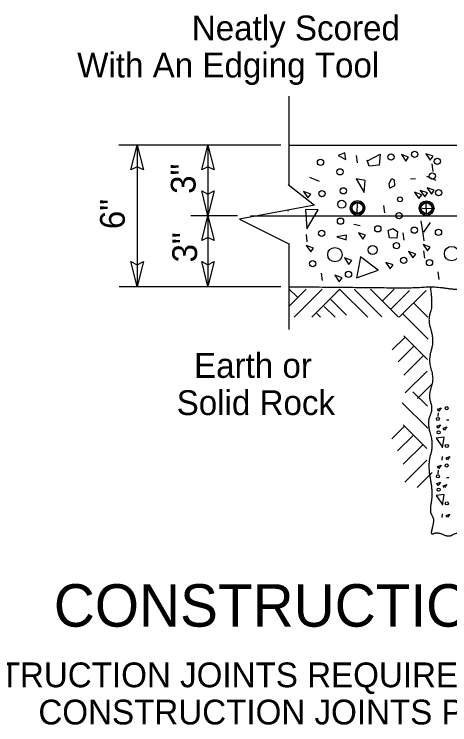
# Model space of a CAD drawing. Extents: x 0 to 36, y 0 to 22.
# Drawn here: x 26.852 to 29.313, y 8.619 to 12.632 of the extents above; entities that cross this region are included whole.
import ezdxf

# ---------------------------------------------------------------- set-up
doc = ezdxf.new("R2010")
doc.units = 0
for name, color, linetype in [('01-Slab', 7, 'Continuous'), ('03-Dimensions', 7, 'Continuous'), ('32-Framing Plan', 7, 'Continuous'), ('41-Bearing Pads', 7, 'Continuous'), ('S_PL_Dimens_PR', 7, 'Continuous'), ('S_PL_Rebars_PR', 7, 'Continuous')]:
    doc.layers.add(name, color=color, linetype=linetype)

msp = doc.modelspace()

# ---------------------------------------------------------------- linework, layer by layer
at = {"layer": '01-Slab'}
msp.add_line((28.4027, 11.8932), (29.861, 11.8932), dxfattribs=at)
for points in [[(28.4027, 11.0932), (28.8346, 11.0891), (29.1003, 11.0857), (29.2247, 11.096), (29.3696, 11.0719), (29.5215, 11.103), (29.7528, 11.0685), (29.9027, 11.0932)], [(29.2027, 11.0932), (29.2178, 10.9821), (29.1867, 10.9096), (29.2247, 10.7888), (29.1901, 10.6784), (29.2247, 10.5714), (29.1901, 10.4781), (29.2178, 10.4022), (29.1832, 10.3263), (29.2212, 10.1985), (29.1867, 10.0915), (29.2178, 9.9259), (29.197, 9.8223), (29.2247, 9.7844), (29.2143, 9.7325), (29.2039, 9.6911), (29.2419, 9.7084), (29.3109, 9.6774), (29.3489, 9.7084), (29.4801, 9.6774), (29.5491, 9.7153), (29.6941, 9.6808), (29.7735, 9.7084), (29.8425, 9.6739), (29.9027, 9.6932)]]:
    msp.add_open_spline(points, degree=2, dxfattribs=at)
at = {"layer": '03-Dimensions'}
for p, q in [((28.4027, 12.1698), (28.4027, 11.665)), ((28.3579, 11.8932), (27.4432, 11.8932)), ((27.5467, 11.8932), (27.5467, 11.095)), ((27.9467, 11.8932), (27.9467, 11.4942)), ((28.7198, 11.8491), (28.6828, 11.835)), ((28.7257, 11.8116), (28.7198, 11.8491)), ((28.8483, 11.8046), (28.9185, 11.8421)), ((28.9185, 11.8421), (28.9143, 11.7791)), ((28.6828, 11.835), (28.7257, 11.8116)), ((28.784, 11.835), (28.7892, 11.793)), ((28.8573, 11.774), (28.8463, 11.807)), ((28.9143, 11.7791), (28.8573, 11.774)), ((29.2108, 11.7868), (29.2163, 11.7446)), ((28.5208, 11.7118), (28.5747, 11.6886)), ((28.8348, 11.6933), (28.7845, 11.7025)), ((28.7845, 11.7025), (28.8287, 11.6243)), ((28.8287, 11.6243), (28.8348, 11.6933)), ((28.9697, 11.6753), (28.985, 11.705)), ((28.985, 11.705), (28.998, 11.697)), ((28.998, 11.697), (29.001, 11.6631)), ((29.0903, 11.7033), (29.1187, 11.7035)), ((29.1803, 11.7177), (29.2341, 11.6945)), ((28.4003, 11.671), (28.5477, 11.553)), ((28.9743, 11.6495), (28.9697, 11.6753)), ((29.001, 11.6631), (28.9743, 11.6495)), ((28.5477, 11.553), (28.1245, 11.475)), ((28.4003, 11.5189), (28.4003, 11.5259)), ((28.5695, 11.5265), (28.498, 11.5283)), ((28.498, 11.5283), (28.5043, 11.4208)), ((28.5043, 11.4208), (28.5695, 11.5265)), ((28.9383, 11.5523), (28.9435, 11.51)), ((29.2289, 11.5324), (29.1574, 11.5342)), ((28.1136, 11.4932), (27.8503, 11.4932)), ((27.9467, 11.4942), (27.9467, 11.095)), ((28.1245, 11.475), (28.4003, 11.3372)), ((28.7713, 11.4463), (28.8057, 11.4385)), ((29.163, 11.3935), (29.1513, 11.4644)), ((29.2019, 11.4553), (29.1637, 11.4003)), ((28.9652, 11.4105), (28.9913, 11.422)), ((28.9717, 11.3695), (28.9652, 11.4105)), ((28.9913, 11.422), (29.0165, 11.4046)), ((29.0165, 11.4046), (29.0143, 11.3671)), ((28.5005, 11.388), (28.5058, 11.346)), ((28.7288, 11.384), (28.6748, 11.3746)), ((28.6748, 11.3746), (28.7273, 11.3571)), ((28.7273, 11.3571), (28.7288, 11.384)), ((29.0143, 11.3671), (28.9717, 11.3695)), ((29.048, 11.3981), (29.0532, 11.3556)), ((29.1599, 11.3939), (29.1653, 11.3519)), ((28.4027, 11.3365), (28.4027, 10.8507)), ((29.165, 11.2956), (29.1703, 11.2535)), ((28.8085, 11.2623), (28.7865, 11.1411)), ((28.9083, 11.1861), (28.8085, 11.2623)), ((28.5857, 11.1705), (28.5912, 11.1283)), ((28.7915, 11.1453), (28.9083, 11.1861)), ((29.2451, 11.1764), (29.2506, 11.1342)), ((28.3579, 11.0932), (27.4458, 11.0932)), ((28.4543, 11.0322), (28.4059, 11.0797)), ((28.5018, 11.0797), (28.4066, 10.9845)), ((28.5918, 11.0797), (28.4326, 10.9205)), ((28.6918, 11.0797), (28.5326, 10.9205)), ((28.8493, 10.9205), (28.6901, 11.0797)), ((28.9284, 10.923), (28.7718, 11.0797)), ((29.0234, 10.9205), (28.8643, 11.0797)), ((28.9976, 11.0797), (28.9318, 11.0139)), ((29.0843, 11.0714), (28.9809, 10.968)), ((29.1793, 11.0722), (29.0276, 10.9205)), ((28.7284, 10.9322), (28.6401, 11.0205)), ((29.1884, 10.9205), (29.1068, 11.0022)), ((28.6651, 10.9205), (28.6034, 10.9822)), ((28.5826, 10.9205), (28.5618, 10.9414)), ((29.1903, 10.7962), (29.0468, 10.9397)), ((29.0578, 10.8061), (28.9879, 10.7363)), ((29.1863, 10.6826), (29.0524, 10.8165)), ((29.1092, 10.7575), (29.0203, 10.6686)), ((29.1619, 10.7033), (29.0522, 10.5935)), ((29.1849, 10.6168), (29.0609, 10.4928)), ((29.2147, 10.5465), (29.1306, 10.4624)), ((29.1861, 10.4176), (29.1044, 10.4993)), ((29.188, 10.2933), (29.0444, 10.4368)), ((29.2471, 10.3805), (29.2443, 10.3594)), ((29.3073, 10.3387), (29.2932, 10.3388)), ((29.0554, 10.3032), (28.9856, 10.2334)), ((29.1839, 10.1797), (29.0501, 10.3135)), ((29.1068, 10.2545), (29.018, 10.1657)), ((29.2809, 10.2437), (29.2349, 10.2385)), ((29.2349, 10.2385), (29.2707, 10.1872)), ((29.271, 10.1838), (29.2809, 10.2437)), ((29.1596, 10.2004), (29.0498, 10.0906)), ((29.27, 10.1349), (29.2673, 10.1138)), ((29.1826, 10.1139), (29.0586, 9.9899)), ((29.2123, 10.0435), (29.1283, 9.9595)), ((29.2471, 10.056), (29.2443, 10.035)), ((29.3073, 10.0143), (29.2932, 10.0144)), ((29.2809, 9.9193), (29.2349, 9.9141)), ((29.2349, 9.9141), (29.2707, 9.8628)), ((29.271, 9.8594), (29.2809, 9.9193)), ((29.27, 9.8105), (29.2673, 9.7894))]:
    msp.add_line(p, q, dxfattribs=at)
for points in [[(29.1777, 11.8443), (29.2027, 11.8078), (29.2187, 11.8298)], [(29.039, 11.8391), (29.064, 11.8028), (29.0795, 11.825)], [(29.1843, 11.6521), (29.2092, 11.6158), (29.2253, 11.6378)], [(28.4867, 11.631), (28.5115, 11.5945), (28.5275, 11.6165)], [(29.1137, 11.6275), (29.1383, 11.5908), (29.1545, 11.6128)], [(29.1461, 11.6369), (29.1709, 11.6004), (29.1869, 11.6224)], [(28.7963, 11.3981), (28.8212, 11.3615), (28.8372, 11.3836)], [(28.502, 11.326), (28.527, 11.2893), (28.5428, 11.3113)], [(29.1614, 11.3319), (29.1864, 11.2952), (29.2023, 11.3172)], [(29.0797, 11.2925), (29.1045, 11.2558), (29.1207, 11.2778)], [(28.7183, 11.2555), (28.7433, 11.219), (28.7595, 11.241)], [(28.9513, 11.2305), (28.9763, 11.1938), (28.9923, 11.2158)], [(28.6632, 11.1576), (28.6882, 11.1213), (28.704, 11.1431)], [(29.2637, 10.4092), (29.2512, 10.391), (29.2432, 10.402)], [(29.2603, 10.3131), (29.2479, 10.295), (29.2398, 10.306)], [(29.2957, 10.3008), (29.2833, 10.2825), (29.2753, 10.2935)], [(29.3127, 10.1333), (29.3003, 10.115), (29.2922, 10.126)], [(29.2637, 10.0848), (29.2512, 10.0665), (29.2432, 10.0775)], [(29.2603, 9.9887), (29.2479, 9.9705), (29.2398, 9.9815)], [(29.2957, 9.9764), (29.2833, 9.958), (29.2753, 9.969)], [(29.3127, 9.8089), (29.3003, 9.7905), (29.2922, 9.8015)]]:
    msp.add_lwpolyline(points, close=True, dxfattribs=at)
for centre, radius in [((28.9806, 11.8258), 0.0176), ((29.1142, 11.8405), 0.0176), ((28.5825, 11.7953), 0.0176), ((29.242, 11.8012), 0.0176), ((28.6931, 11.742), 0.0176), ((29.214, 11.7181), 0.0176), ((28.7116, 11.6346), 0.0176), ((29.2498, 11.6247), 0.0176), ((28.5904, 11.6188), 0.0176), ((29.0311, 11.5867), 0.0139), ((28.7024, 11.5591), 0.0225), ((28.6952, 11.4631), 0.0176), ((29.0263, 11.4949), 0.0176), ((28.5894, 11.3946), 0.0176), ((28.9061, 11.4199), 0.0176), ((29.1125, 11.4126), 0.0176), ((29.2488, 11.4005), 0.0176), ((28.8768, 11.3005), 0.0261), ((29.0114, 11.3249), 0.0176), ((29.3231, 11.28), 0.0408), ((28.6637, 11.2741), 0.0408), ((28.5386, 11.223), 0.0176), ((29.0524, 11.2418), 0.0176), ((29.198, 11.2289), 0.0176), ((28.7404, 11.1633), 0.0176), ((29.2954, 10.4073), 0.0088), ((29.2455, 10.3461), 0.0088), ((29.2498, 10.271), 0.0088), ((29.2963, 10.1934), 0.0088), ((29.2954, 10.0829), 0.0088), ((29.2455, 10.0217), 0.0088), ((29.2498, 9.9466), 0.0088), ((29.2963, 9.869), 0.0088)]:
    msp.add_circle(centre, radius, dxfattribs=at)
at = {"layer": 'S_PL_Dimens_PR'}
for points in [[(27.5467, 11.8932), (27.5817, 11.7532), (27.5467, 11.7707), (27.5117, 11.7532)], [(27.9467, 11.8932), (27.9817, 11.7532), (27.9467, 11.7707), (27.9117, 11.7532)], [(27.9467, 11.4942), (27.9117, 11.6342), (27.9467, 11.6167), (27.9817, 11.6342)], [(27.9467, 11.4942), (27.9817, 11.3542), (27.9467, 11.3717), (27.9117, 11.3542)], [(27.5467, 11.095), (27.5117, 11.235), (27.5467, 11.2175), (27.5817, 11.235)], [(27.9467, 11.095), (27.9117, 11.235), (27.9467, 11.2175), (27.9817, 11.235)]]:
    msp.add_lwpolyline(points, close=True, dxfattribs=at)
at = {"layer": 'S_PL_Rebars_PR'}
for p, q in [((28.7902, 11.5077), (28.7922, 11.5677)), ((29.182, 11.5069), (29.18, 11.5669)), ((28.1869, 11.4932), (29.81, 11.4932))]:
    msp.add_line(p, q, dxfattribs=at)
for centre, radius in [((28.7912, 11.5377), 0.0416), ((28.7912, 11.5377), 0.035), ((28.7912, 11.5377), 0.03), ((29.181, 11.5369), 0.0416), ((29.181, 11.5369), 0.035), ((29.181, 11.5369), 0.03)]:
    msp.add_circle(centre, radius, dxfattribs=at)

# ---------------------------------------------------------------- texts
at = {"layer": '03-Dimensions'}
for s, p in [('Neatly Scored', (27.8551, 12.4848)), ('With An Edging Tool', (27.2077, 12.2748)), ('Earth or', (27.8678, 10.5782)), ('Solid Rock', (27.7698, 10.3682))]:
    msp.add_text(s, height=0.14, dxfattribs=at).set_placement(p)
for s, p in [('3"', (27.8767, 11.6175)), ('6"', (27.4767, 11.4182)), ('3"', (27.8849, 11.2299))]:
    msp.add_text(s, height=0.14, rotation=90, dxfattribs=at).set_placement(p)
at = {"layer": '32-Framing Plan'}
msp.add_text('CONSTRUCTION JOINT DETAIL', height=0.24, dxfattribs=at).set_placement((27.0757, 9.1728))
at = {"layer": '41-Bearing Pads'}
for s, p in [('CONSTRUCTION JOINTS REQUIRED AT 21\'-0" CENTERS ALONG SLOPEWALL', (26.229, 8.8306)), ('CONSTRUCTION JOINTS PERMISSIVE AT SCORING DETAILS', (26.9884, 8.6206))]:
    msp.add_text(s, height=0.14, dxfattribs=at).set_placement(p)

doc.saveas('drawing.dxf')
